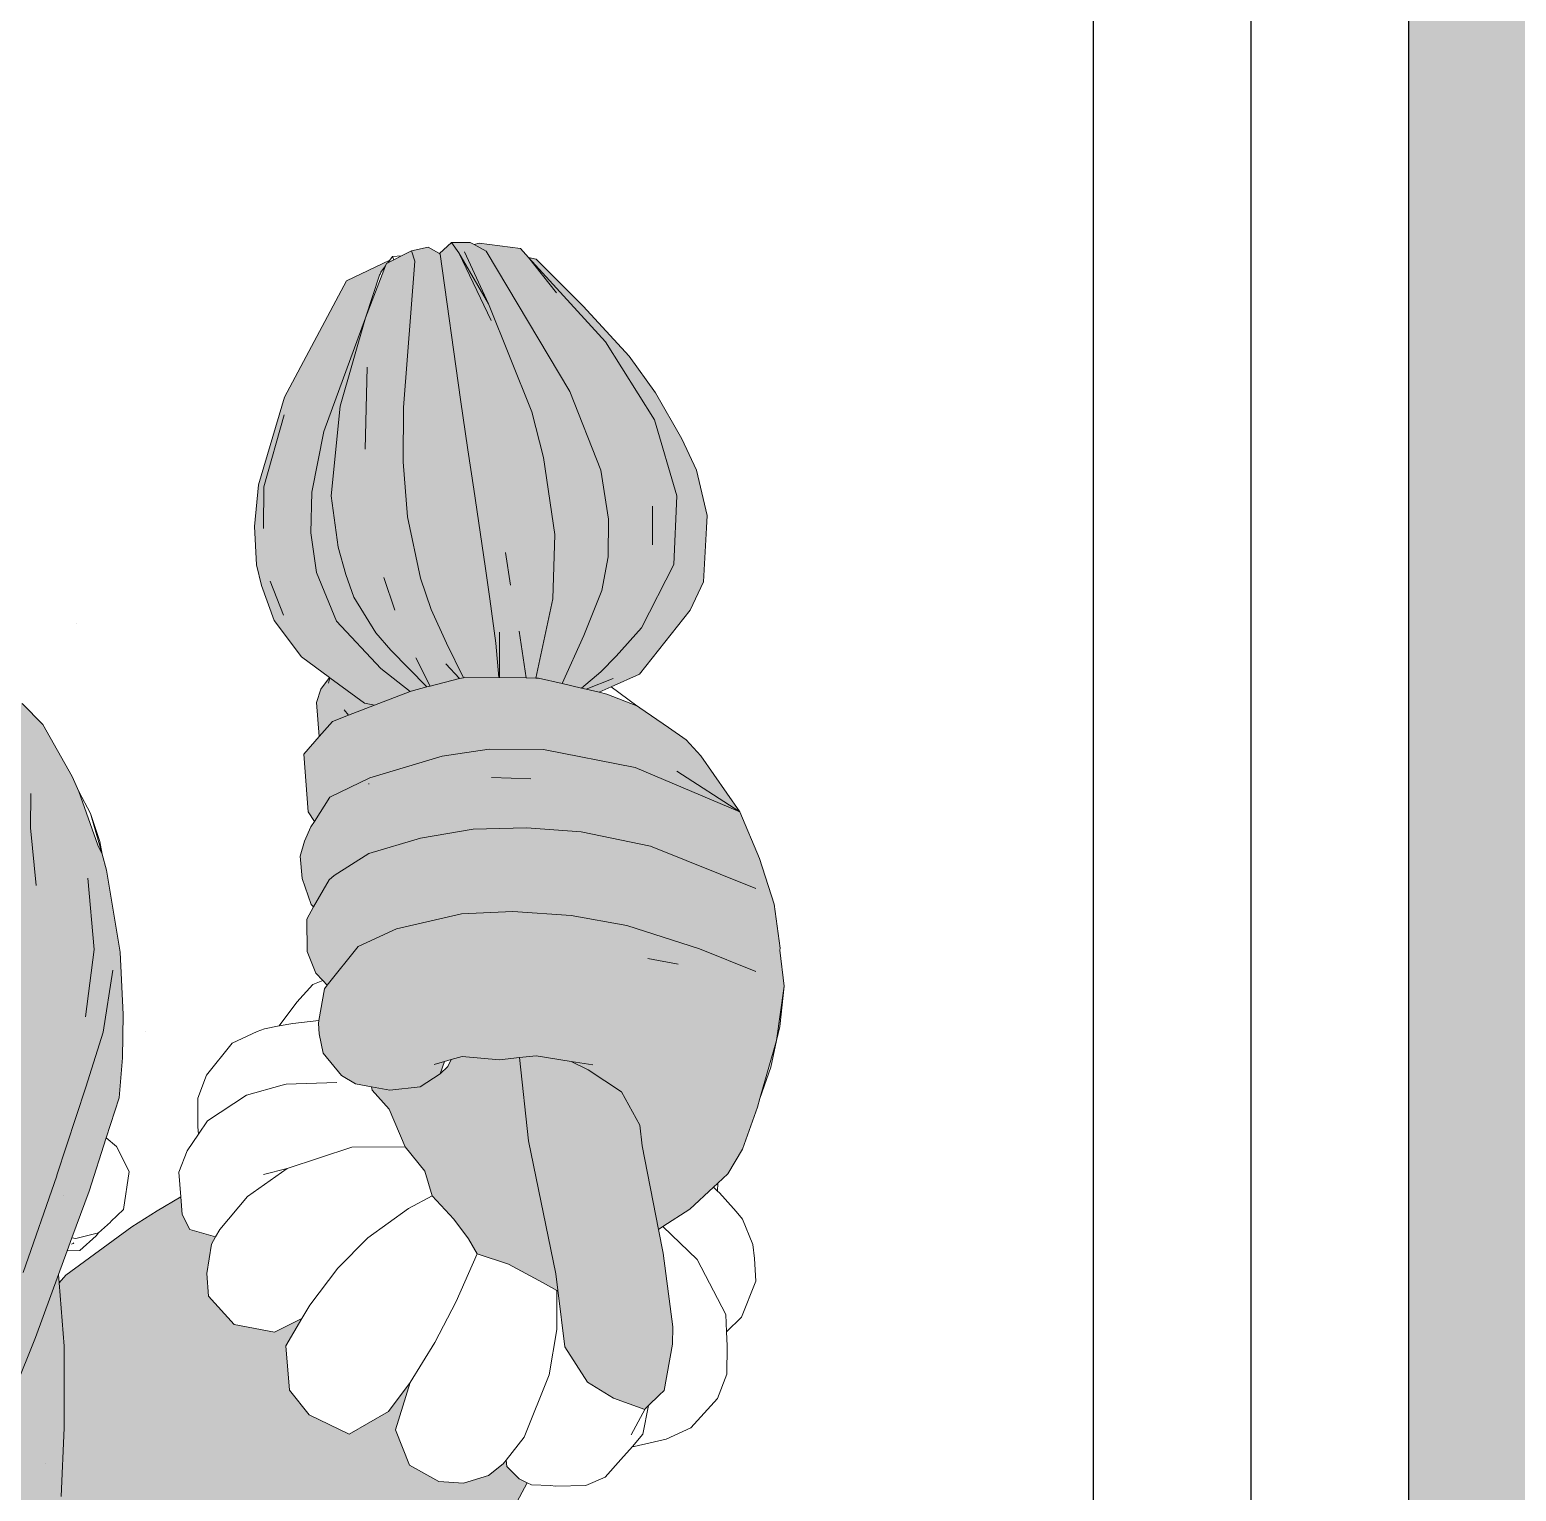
# Model space of a CAD drawing. Header units: inches. Extents: x 12792 to 19925, y -3298 to -817.
# Drawn here: x 13564.11 to 13573.54, y -1850.19 to -1840.92 of the extents above; entities that cross this region are included whole.
import ezdxf

# ---------------------------------------------------------------- set-up
doc = ezdxf.new("R2010")
doc.units = ezdxf.units.IN
doc.header["$MEASUREMENT"] = 0
for name, color, linetype in [('.', 30, 'Continuous'), ('Edges', 7, 'Continuous'), ('IEL-HATCH-002', 7, 'Continuous')]:
    doc.layers.add(name, color=color, linetype=linetype)

# ---------------------------------------------------------------- blocks, each defined once
blk = doc.blocks.new('gwg')
at = {"lineweight": 0}
h = blk.add_hatch(color=132, dxfattribs=at)
h.dxf.hatch_style = 1
h.paths.add_polyline_path([(18460.9327, -1574.8917), (18460.9033, -1574.6692), (18460.8895, -1574.5976), (18460.8406, -1574.3447), (18460.8333, -1574.2821), (18460.7779, -1574.1817), (18460.6771, -1574.1151), (18460.6254, -1574.0902), (18460.5202, -1574.0732), (18460.4697, -1574.0781), (18460.4974, -1574.33), (18460.5796, -1574.7314), (18460.5857, -1574.7809), (18460.6069, -1574.9523), (18460.6749, -1575.0589), (18460.7532, -1575.1069), (18460.8483, -1575.1411), (18460.8493, -1575.1391), (18460.8596, -1575.1291), (18460.8918, -1575.0976), (18460.9062, -1575.0844), (18460.9318, -1574.9436)])
h.paths.add_polyline_path([(18460.5419, -1572.2661), (18460.5074, -1572.1282), (18460.3761, -1571.8014), (18460.2864, -1571.6477), (18460.2639, -1571.6162), (18460.2294, -1571.6485), (18460.2913, -1572.0906), (18460.3138, -1572.243), (18460.3319, -1572.3618), (18460.3658, -1572.5946), (18460.3804, -1572.6928), (18460.3984, -1572.827), (18460.4072, -1572.9308), (18460.4092, -1572.9308), (18460.49, -1572.9317), (18460.5186, -1572.932), (18460.5708, -1572.693), (18460.5761, -1572.4989)])
h.paths.add_polyline_path([(18460.3319, -1572.3618), (18460.3138, -1572.243), (18460.2913, -1572.0906), (18460.2299, -1571.6517), (18460.2277, -1571.6501), (18460.1937, -1571.6304), (18460.1439, -1571.6418), (18460.1538, -1571.6728), (18460.119, -1572.1154), (18460.1184, -1572.2791), (18460.1311, -1572.4456), (18460.1708, -1572.63), (18460.2028, -1572.7255), (18460.2491, -1572.8268), (18460.3001, -1572.9315), (18460.3049, -1572.9297), (18460.4072, -1572.9308), (18460.3984, -1572.827), (18460.3804, -1572.6928), (18460.3658, -1572.5946)])
h.paths.add_polyline_path([(18460.1311, -1572.4456), (18460.1184, -1572.2791), (18460.119, -1572.1154), (18460.1538, -1571.6728), (18460.1439, -1571.6418), (18460.1128, -1571.6573), (18460.0901, -1571.6687), (18460.0721, -1571.6777), (18460.068, -1571.6797), (18460.0652, -1571.6871), (18460.0041, -1571.8446), (18459.9277, -1572.1113), (18459.9006, -1572.382), (18459.9219, -1572.5365), (18459.9454, -1572.6196), (18459.9694, -1572.6879), (18460.0357, -1572.7953), (18460.0811, -1572.8477), (18460.1901, -1572.9591), (18460.2003, -1572.9565), (18460.2885, -1572.9339), (18460.3001, -1572.9315), (18460.2491, -1572.8268), (18460.2028, -1572.7255), (18460.1708, -1572.63)])
h.paths.add_polyline_path([(18459.9454, -1572.6196), (18459.9219, -1572.5365), (18459.9006, -1572.382), (18459.9277, -1572.1113), (18460.0041, -1571.8446), (18459.8784, -1572.1879), (18459.8429, -1572.3705), (18459.839, -1572.4935), (18459.8564, -1572.613), (18459.9168, -1572.76), (18460.0505, -1572.9031), (18460.139, -1572.9731), (18460.1422, -1572.9714), (18460.1901, -1572.9591), (18460.0811, -1572.8477), (18460.0357, -1572.7953), (18459.9694, -1572.6879)])
h.paths.add_polyline_path([(18459.8564, -1572.613), (18459.839, -1572.4935), (18459.8429, -1572.3705), (18459.8784, -1572.1879), (18460.0041, -1571.8446), (18460.0474, -1571.7127), (18460.0498, -1571.7119), (18460.0507, -1571.7067), (18460.0652, -1571.6871), (18460.068, -1571.6797), (18460.0721, -1571.6777), (18460.0779, -1571.6698), (18459.9475, -1571.7321), (18459.7602, -1572.0837), (18459.6818, -1572.3487), (18459.6689, -1572.4744), (18459.675, -1572.5906), (18459.6905, -1572.6525), (18459.7286, -1572.7586), (18459.8111, -1572.8683), (18459.8956, -1572.93), (18459.8971, -1572.9311), (18460.0019, -1573.0076), (18460.0313, -1573.0142), (18460.139, -1572.9731), (18460.0505, -1572.9031), (18459.9168, -1572.76)])
h.paths.add_polyline_path([(18460.7382, -1572.4521), (18460.7152, -1572.3041), (18460.6214, -1572.0666), (18460.3688, -1571.6429), (18460.3329, -1571.6228), (18460.3209, -1571.6161), (18460.2639, -1571.6162), (18460.2864, -1571.6477), (18460.3761, -1571.8014), (18460.5074, -1572.1282), (18460.5419, -1572.2661), (18460.5761, -1572.4989), (18460.5708, -1572.693), (18460.5186, -1572.932), (18460.5267, -1572.9321), (18460.5983, -1572.9487), (18460.6642, -1572.8036), (18460.7187, -1572.6678), (18460.7372, -1572.5661)])
h.paths.add_polyline_path([(18460.9454, -1572.3821), (18460.8774, -1572.1519), (18460.729, -1571.9162), (18460.4966, -1571.6614), (18460.4731, -1571.6352), (18460.3479, -1571.619), (18460.3329, -1571.6228), (18460.3688, -1571.6429), (18460.6214, -1572.0666), (18460.7152, -1572.3041), (18460.7382, -1572.4521), (18460.7372, -1572.5661), (18460.7187, -1572.6678), (18460.6642, -1572.8036), (18460.5983, -1572.9487), (18460.6574, -1572.9625), (18460.7158, -1572.9138), (18460.7621, -1572.8659), (18460.8382, -1572.7805), (18460.9358, -1572.5895)])
h.paths.add_polyline_path([(18461.0349, -1572.4786), (18461.0361, -1572.4413), (18461.0043, -1572.3038), (18460.9605, -1572.2095), (18460.8802, -1572.0702), (18460.8007, -1571.9596), (18460.662, -1571.8084), (18460.5203, -1571.6666), (18460.4966, -1571.6614), (18460.729, -1571.9162), (18460.8774, -1572.1519), (18460.9454, -1572.3821), (18460.9358, -1572.5895), (18460.8382, -1572.7805), (18460.7621, -1572.8659), (18460.7158, -1572.9138), (18460.6574, -1572.9625), (18460.6706, -1572.9656), (18460.7106, -1572.9749), (18460.7469, -1572.9585), (18460.8323, -1572.92), (18460.9849, -1572.7269), (18461.0254, -1572.6417)])
at = {"lineweight": 0, "true_color": 0xed1f24}
h = blk.add_hatch(color=240, dxfattribs=at)
h.dxf.hatch_style = 1
h.paths.add_polyline_path([(18458.5808, -1572.7921), (18458.5671, -1572.7011), (18458.5465, -1572.5973), (18458.5323, -1572.5478), (18458.5278, -1572.5278), (18458.5161, -1572.4883), (18458.4993, -1572.4319), (18458.4434, -1572.3586), (18458.3698, -1572.2636), (18458.24, -1572.1513), (18458.1477, -1572.107), (18458.0822, -1572.0797), (18457.9693, -1572.0581), (18457.9373, -1572.0609), (18457.986, -1572.1227), (18458.0704, -1572.2627), (18458.1598, -1572.4427), (18458.2049, -1572.5552), (18458.2854, -1572.7578), (18458.3237, -1572.9015), (18458.358, -1573.0768), (18458.373, -1573.1544), (18458.3482, -1572.9388), (18458.3925, -1573.0228), (18458.3997, -1573.5002), (18458.2953, -1574.0099), (18458.2325, -1574.2915), (18458.1638, -1574.5499), (18458.1009, -1574.7758), (18458.0842, -1574.8459), (18458.2127, -1574.9226), (18458.0797, -1574.9538), (18458.0549, -1574.9692), (18458.0461, -1575.0061), (18457.9814, -1575.3361), (18457.997, -1575.383), (18457.9913, -1575.4018), (18457.9701, -1575.4003), (18457.9085, -1575.8493), (18457.8898, -1576.4226), (18457.8918, -1576.447), (18457.8781, -1576.5661), (18457.8741, -1576.6154), (18457.8466, -1576.7631), (18457.8308, -1576.8255), (18457.8292, -1576.8413), (18457.8201, -1576.9275), (18457.8231, -1576.9787), (18457.8584, -1576.9168), (18457.9135, -1576.8241), (18457.9303, -1576.8859), (18457.9239, -1576.8953), (18457.9349, -1576.9147), (18457.946, -1576.9359), (18457.8823, -1576.9737), (18457.9511, -1577.0308), (18457.9862, -1577.0548), (18457.9717, -1577.0298), (18457.9663, -1576.9423), (18457.9712, -1576.9205), (18458.0278, -1576.821), (18458.0759, -1576.7849), (18458.1666, -1576.76), (18458.1394, -1576.7366), (18458.1, -1576.6801), (18458.0878, -1576.64), (18458.0941, -1576.5288), (18458.1325, -1576.4584), (18458.2507, -1576.3963), (18458.2559, -1576.3967), (18458.2991, -1576.2875), (18458.4619, -1576.0931), (18458.6351, -1575.8857), (18458.7594, -1575.6867), (18458.7713, -1575.6791), (18458.7793, -1575.6669), (18458.8608, -1575.6173), (18458.8632, -1575.618), (18458.8646, -1575.6171), (18458.9051, -1575.6308), (18458.9158, -1575.6175), (18458.9206, -1575.6201), (18458.9236, -1575.6174), (18458.9852, -1575.6554), (18459.0035, -1575.617), (18459.0093, -1575.6244), (18459.0156, -1575.6164), (18459.0183, -1575.6356), (18459.0225, -1575.6407), (18459.0779, -1575.619), (18459.0856, -1575.4041), (18459.0941, -1575.1964), (18459.0941, -1574.9497), (18459.0794, -1574.7591), (18459.0775, -1574.7335), (18459.1036, -1574.6623), (18459.118, -1574.6231), (18459.1696, -1574.4823), (18459.2216, -1574.3205), (18459.2603, -1574.2001), (18459.2708, -1574.0789), (18459.2727, -1573.9478), (18459.2632, -1573.7601), (18459.2225, -1573.5127), (18459.2087, -1573.4638), (18459.1965, -1573.437), (18459.1386, -1573.2747), (18459.1185, -1573.2295), (18459.0303, -1573.0729), (18458.9675, -1573.0093), (18458.9199, -1572.968), (18458.9174, -1572.9506), (18458.8861, -1572.8322), (18458.8419, -1572.7431), (18458.7791, -1572.6414), (18458.731, -1572.5836), (18458.6368, -1572.5249), (18458.5161, -1572.4883), (18458.5278, -1572.5278), (18458.5323, -1572.5478), (18458.5465, -1572.5973), (18458.5671, -1572.7011), (18458.5808, -1572.7921), (18458.6096, -1572.9717), (18458.6299, -1573.0548), (18458.6401, -1573.1652), (18458.6096, -1572.9717)])
h.paths.add_polyline_path([(18452.5535, -1576.1496), (18452.5339, -1576.045), (18452.4957, -1575.6709), (18452.4981, -1575.4377), (18452.4836, -1575.4185), (18452.4757, -1575.3599), (18452.449, -1575.3661), (18452.3444, -1575.3727), (18452.3865, -1575.7082), (18452.4062, -1576.0918), (18452.4225, -1576.5887), (18452.4435, -1576.768), (18452.4495, -1576.8255), (18452.4509, -1576.8388), (18452.4602, -1576.9275), (18452.4571, -1576.9787), (18452.4535, -1577.0403), (18452.4523, -1577.0606), (18452.4192, -1577.1033), (18452.4444, -1577.0831), (18452.4956, -1577.0071), (18452.5445, -1576.9344), (18452.5707, -1576.8553), (18452.5917, -1576.7484), (18452.5878, -1576.5401), (18452.5671, -1576.3472)])
h.paths.add_polyline_path([(18452.3703, -1575.0606), (18452.3913, -1575.0283), (18452.3135, -1575.0011), (18452.2823, -1574.9824), (18452.326, -1575.2382)])
at = {"lineweight": 0}
h = blk.add_hatch(color=30, dxfattribs=at)
h.dxf.hatch_style = 1
h.paths.add_polyline_path([(18459.6548, -1576.7226), (18459.6515, -1576.588), (18459.6501, -1576.5311), (18459.6498, -1576.5166), (18459.6489, -1576.4812), (18459.607, -1576.4361), (18459.585, -1576.4124), (18459.5668, -1576.3928), (18459.4553, -1576.3676), (18459.3651, -1576.3925), (18459.3259, -1576.4232), (18459.2819, -1576.4674), (18459.2711, -1576.4927), (18459.267, -1576.5522), (18459.2897, -1576.5769), (18459.3237, -1576.6165), (18459.2836, -1576.6753), (18459.2639, -1576.8912), (18459.25, -1577.0373), (18459.2337, -1577.1709), (18459.2119, -1577.3232), (18459.1766, -1577.4684), (18459.1316, -1577.5653), (18459.1272, -1577.5705), (18459.1283, -1577.5988), (18459.128, -1577.655), (18459.2232, -1577.6684), (18459.2457, -1577.6696), (18459.3162, -1577.6736), (18459.3911, -1577.6558), (18459.4505, -1577.6244), (18459.5533, -1577.5567), (18459.5724, -1577.4689), (18459.5748, -1577.4671), (18459.5762, -1577.3643), (18459.6373, -1576.9949)])
h.paths.add_polyline_path([(18461.256, -1573.7538), (18461.2574, -1573.7477), (18461.2389, -1573.6155), (18461.1942, -1573.4775), (18461.1352, -1573.3365), (18460.8188, -1573.2022), (18460.542, -1573.1483), (18460.3781, -1573.1465), (18460.2362, -1573.1681), (18460.0176, -1573.2331), (18459.8965, -1573.2921), (18459.8505, -1573.3658), (18459.8397, -1573.3811), (18459.82, -1573.4245), (18459.8075, -1573.4702), (18459.8135, -1573.538), (18459.8402, -1573.6156), (18459.848, -1573.6235), (18459.827, -1573.6605), (18459.8287, -1573.758), (18459.8543, -1573.8234), (18459.8756, -1573.8455), (18459.8891, -1573.86), (18459.8804, -1573.8709), (18459.864, -1573.9668), (18459.8625, -1573.9758), (18459.8648, -1574.0065), (18459.8769, -1574.0647), (18459.9324, -1574.1321), (18459.9741, -1574.1575), (18460.0229, -1574.1665), (18460.0784, -1574.1768), (18460.1695, -1574.1665), (18460.23, -1574.1276), (18460.2433, -1574.0903), (18460.2633, -1574.0847), (18460.2962, -1574.0754), (18460.4098, -1574.085), (18460.4697, -1574.0781), (18460.5202, -1574.0732), (18460.6254, -1574.0902), (18460.6771, -1574.1151), (18460.7779, -1574.1817), (18460.8333, -1574.2821), (18460.8406, -1574.3447), (18460.8895, -1574.5976), (18460.9026, -1574.5891), (18460.9841, -1574.536), (18461.0558, -1574.4695), (18461.0685, -1574.4577), (18461.0987, -1574.4297), (18461.1436, -1574.3553), (18461.1885, -1574.2286), (18461.1961, -1574.2016), (18461.2456, -1574.0268), (18461.2689, -1573.8626)])
h.paths.add_polyline_path([(18460.8335, -1573.022), (18460.8319, -1573.0207), (18460.8244, -1573.0158), (18460.7337, -1572.9803), (18460.7106, -1572.9749), (18460.6706, -1572.9656), (18460.6574, -1572.9625), (18460.5983, -1572.9487), (18460.5267, -1572.9321), (18460.5186, -1572.932), (18460.49, -1572.9317), (18460.4092, -1572.9308), (18460.3049, -1572.9297), (18460.3001, -1572.9315), (18460.2885, -1572.9339), (18460.2003, -1572.9565), (18460.1901, -1572.9591), (18460.1422, -1572.9714), (18460.139, -1572.9731), (18460.0313, -1573.0142), (18459.953, -1573.0444), (18459.9048, -1573.0629), (18459.8647, -1573.109), (18459.8187, -1573.162), (18459.8317, -1573.3365), (18459.8505, -1573.3658), (18459.8965, -1573.2921), (18460.0176, -1573.2331), (18460.2362, -1573.1681), (18460.3781, -1573.1465), (18460.542, -1573.1483), (18460.8188, -1573.2022), (18461.1352, -1573.3365), (18461.0171, -1573.1674), (18460.9736, -1573.1185), (18460.9201, -1573.0814)])
h = blk.add_hatch(color=30, dxfattribs=at)
h.dxf.hatch_style = 1
h.paths.add_polyline_path([(18459.8971, -1572.9311), (18459.8956, -1572.93), (18459.8698, -1572.9659), (18459.8567, -1573.0055), (18459.8647, -1573.109), (18459.9048, -1573.0629), (18459.953, -1573.0444), (18460.0313, -1573.0142), (18460.0019, -1573.0076)])
h.paths.add_polyline_path([(18460.4697, -1574.0781), (18460.4098, -1574.085), (18460.2962, -1574.0754), (18460.2633, -1574.0847), (18460.2535, -1574.1058), (18460.23, -1574.1276), (18460.1695, -1574.1665), (18460.0784, -1574.1768), (18460.0229, -1574.1665), (18460.0246, -1574.1771), (18460.0761, -1574.2345), (18460.1247, -1574.3477), (18460.1841, -1574.4218), (18460.2056, -1574.4955), (18460.2718, -1574.5667), (18460.316, -1574.6261), (18460.3419, -1574.6716), (18460.4362, -1574.7025), (18460.5412, -1574.7589), (18460.5824, -1574.7821), (18460.5857, -1574.7809), (18460.5796, -1574.7314), (18460.4974, -1574.33)])
h = blk.add_hatch(color=30, dxfattribs=at)
h.dxf.hatch_style = 1
h.paths.add_polyline_path([(18460.4928, -1575.3625), (18460.4686, -1575.3508), (18460.4318, -1575.313), (18460.429, -1575.294), (18460.42, -1575.3055), (18460.3763, -1575.3405), (18460.3004, -1575.3637), (18460.2259, -1575.3585), (18460.1376, -1575.3097), (18460.0951, -1575.2029), (18460.1395, -1575.0594), (18460.0736, -1575.1478), (18459.9551, -1575.2162), (18459.8349, -1575.1571), (18459.7747, -1575.0831), (18459.7643, -1574.9488), (18459.8126, -1574.8665), (18459.7292, -1574.9082), (18459.6079, -1574.885), (18459.5304, -1574.7994), (18459.525, -1574.7306), (18459.5397, -1574.6418), (18459.5518, -1574.6201), (18459.4744, -1574.5975), (18459.4505, -1574.5522), (18459.4465, -1574.4987), (18459.3758, -1574.5417), (18459.2983, -1574.5897), (18459.099, -1574.7355), (18459.0794, -1574.7591), (18459.0941, -1574.9497), (18459.0941, -1575.1964), (18459.0856, -1575.4041), (18459.0779, -1575.619), (18459.082, -1575.6174), (18459.0856, -1575.6199), (18459.096, -1575.6163), (18459.1037, -1575.6227), (18459.1257, -1575.6167), (18459.2257, -1575.6867), (18459.3568, -1575.8844), (18459.537, -1576.0893), (18459.7154, -1576.2875), (18459.7316, -1576.3257), (18459.7468, -1576.312), (18459.9961, -1576.0536), (18460.217, -1575.7836), (18460.2611, -1575.7288), (18460.4388, -1575.4646)])
at = {"layer": '.', "color": 7, "linetype": 'Continuous', "lineweight": 0, "true_color": 0xffffff, "transparency": 33554687}
for p, q in [((18459.1311, -1572.7672), (18459.1311, -1572.7672)), ((18459.3394, -1574.0004), (18459.3394, -1574.0004)), ((18459.0914, -1574.4958), (18459.0914, -1574.4958)), ((18459.0385, -1575.3038), (18459.0385, -1575.3038))]:
    blk.add_line(p, q, dxfattribs=at)
at = {"layer": 'Edges', "lineweight": 0}
for p, q in [((18460.1128, -1571.6573), (18460.1439, -1571.6418)), ((18460.1937, -1571.6304), (18460.1439, -1571.6418)), ((18460.1538, -1571.6728), (18460.1439, -1571.6418)), ((18460.2277, -1571.6501), (18460.1937, -1571.6304)), ((18460.2639, -1571.6162), (18460.2277, -1571.6501)), ((18460.2299, -1571.6517), (18460.2277, -1571.6501)), ((18460.2299, -1571.6517), (18460.2913, -1572.0906)), ((18460.3209, -1571.6161), (18460.2639, -1571.6162)), ((18460.2639, -1571.6162), (18460.2864, -1571.6477)), ((18460.3843, -1571.852), (18460.2864, -1571.6477)), ((18460.3761, -1571.8014), (18460.2864, -1571.6477)), ((18460.3037, -1571.645), (18460.3761, -1571.8014)), ((18460.3329, -1571.6228), (18460.3209, -1571.6161)), ((18460.3479, -1571.619), (18460.3329, -1571.6228)), ((18460.3688, -1571.6429), (18460.3329, -1571.6228)), ((18460.4731, -1571.6352), (18460.3479, -1571.619)), ((18460.6214, -1572.0666), (18460.3688, -1571.6429)), ((18460.4731, -1571.6352), (18460.4966, -1571.6614)), ((18460.0779, -1571.6698), (18459.9475, -1571.7321)), ((18460.0652, -1571.6871), (18460.0041, -1571.8446)), ((18460.0652, -1571.6871), (18460.0507, -1571.7067)), ((18460.068, -1571.6797), (18460.0652, -1571.6871)), ((18460.068, -1571.6797), (18460.0721, -1571.6777)), ((18460.0721, -1571.6777), (18460.0901, -1571.6687)), ((18460.0779, -1571.6698), (18460.0721, -1571.6777)), ((18460.0858, -1571.6591), (18460.0779, -1571.6698)), ((18460.1128, -1571.6573), (18460.0858, -1571.6591)), ((18460.0901, -1571.6687), (18460.0858, -1571.6591)), ((18460.0901, -1571.6687), (18460.1128, -1571.6573)), ((18460.119, -1572.1154), (18460.1538, -1571.6728)), ((18460.5203, -1571.6666), (18460.4966, -1571.6614)), ((18460.4966, -1571.6614), (18460.581, -1571.7691)), ((18460.729, -1571.9162), (18460.4966, -1571.6614)), ((18460.5203, -1571.6666), (18460.662, -1571.8084)), ((18459.9475, -1571.7321), (18459.7602, -1572.0837)), ((18460.0041, -1571.8446), (18460.0474, -1571.7127)), ((18460.0498, -1571.7119), (18460.0474, -1571.7127)), ((18460.0498, -1571.7119), (18460.0507, -1571.7067)), ((18460.5074, -1572.1282), (18460.3761, -1571.8014)), ((18460.8007, -1571.9596), (18460.662, -1571.8084)), ((18459.8784, -1572.1879), (18460.0041, -1571.8446)), ((18460.0041, -1571.8446), (18459.9277, -1572.1113)), ((18460.8774, -1572.1519), (18460.729, -1571.9162)), ((18460.8007, -1571.9596), (18460.8802, -1572.0702)), ((18460.0034, -1572.2403), (18460.0096, -1571.9927)), ((18459.6818, -1572.3487), (18459.7602, -1572.0837)), ((18460.2913, -1572.0906), (18460.3138, -1572.243)), ((18460.7152, -1572.3041), (18460.6214, -1572.0666)), ((18460.9605, -1572.2095), (18460.8802, -1572.0702)), ((18459.7585, -1572.1372), (18459.6977, -1572.3546)), ((18459.9277, -1572.1113), (18459.9006, -1572.382)), ((18460.1184, -1572.2791), (18460.119, -1572.1154)), ((18460.5419, -1572.2661), (18460.5074, -1572.1282)), ((18459.8784, -1572.1879), (18459.8429, -1572.3705)), ((18460.9454, -1572.3821), (18460.8774, -1572.1519)), ((18460.9605, -1572.2095), (18461.0043, -1572.3038)), ((18460.1311, -1572.4456), (18460.1184, -1572.2791)), ((18460.3138, -1572.243), (18460.3319, -1572.3618)), ((18460.5761, -1572.4989), (18460.5419, -1572.2661)), ((18460.7382, -1572.4521), (18460.7152, -1572.3041)), ((18461.0361, -1572.4413), (18461.0043, -1572.3038)), ((18459.6818, -1572.3487), (18459.6689, -1572.4744)), ((18459.6961, -1572.48), (18459.6977, -1572.3546)), ((18459.8429, -1572.3705), (18459.839, -1572.4935)), ((18460.3319, -1572.3618), (18460.3658, -1572.5946)), ((18459.9006, -1572.382), (18459.9219, -1572.5365)), ((18460.8716, -1572.5297), (18460.8718, -1572.4129)), ((18460.9358, -1572.5895), (18460.9454, -1572.3821)), ((18460.1708, -1572.63), (18460.1311, -1572.4456)), ((18460.7372, -1572.5661), (18460.7382, -1572.4521)), ((18461.0361, -1572.4413), (18461.0349, -1572.4786)), ((18459.6689, -1572.4744), (18459.675, -1572.5906)), ((18459.839, -1572.4935), (18459.8564, -1572.613)), ((18460.5708, -1572.693), (18460.5761, -1572.4989)), ((18461.0349, -1572.4786), (18461.0254, -1572.6417)), ((18459.9219, -1572.5365), (18459.9454, -1572.6196)), ((18459.675, -1572.5906), (18459.6905, -1572.6525)), ((18460.3658, -1572.5946), (18460.3804, -1572.6928)), ((18460.4277, -1572.5527), (18460.4421, -1572.6518)), ((18460.7187, -1572.6678), (18460.7372, -1572.5661)), ((18460.8382, -1572.7805), (18460.9358, -1572.5895)), ((18459.7169, -1572.6399), (18459.7564, -1572.7425)), ((18459.8564, -1572.613), (18459.9168, -1572.76)), ((18459.9454, -1572.6196), (18459.9694, -1572.6879)), ((18460.0932, -1572.7268), (18460.0603, -1572.6285)), ((18460.2028, -1572.7255), (18460.1708, -1572.63)), ((18459.6905, -1572.6525), (18459.7286, -1572.7586)), ((18460.7187, -1572.6678), (18460.6642, -1572.8036)), ((18460.9849, -1572.7269), (18461.0254, -1572.6417)), ((18460.0357, -1572.7953), (18459.9694, -1572.6879)), ((18460.2491, -1572.8268), (18460.2028, -1572.7255)), ((18460.3804, -1572.6928), (18460.3984, -1572.827)), ((18460.5186, -1572.932), (18460.5708, -1572.693)), ((18460.8323, -1572.92), (18460.9849, -1572.7269)), ((18459.7286, -1572.7586), (18459.8111, -1572.8683)), ((18459.9168, -1572.76), (18460.0505, -1572.9031)), ((18460.0357, -1572.7953), (18460.0811, -1572.8477)), ((18460.4097, -1572.7932), (18460.4092, -1572.9308)), ((18460.4689, -1572.7907), (18460.49, -1572.9317)), ((18460.5983, -1572.9487), (18460.6642, -1572.8036)), ((18460.7621, -1572.8659), (18460.8382, -1572.7805)), ((18460.1901, -1572.9591), (18460.0811, -1572.8477)), ((18460.3001, -1572.9315), (18460.2491, -1572.8268)), ((18460.3984, -1572.827), (18460.4072, -1572.9308)), ((18460.7621, -1572.8659), (18460.7158, -1572.9138)), ((18459.8111, -1572.8683), (18459.8956, -1572.93)), ((18460.0505, -1572.9031), (18460.139, -1572.9731)), ((18460.2003, -1572.9565), (18460.1561, -1572.8714)), ((18460.2885, -1572.9339), (18460.2475, -1572.8892)), ((18459.8956, -1572.93), (18459.8698, -1572.9659)), ((18459.8971, -1572.9311), (18459.8929, -1572.9477)), ((18459.8956, -1572.93), (18459.8971, -1572.9311)), ((18459.8971, -1572.9311), (18460.0019, -1573.0076)), ((18460.2885, -1572.9339), (18460.2003, -1572.9565)), ((18460.3001, -1572.9315), (18460.2885, -1572.9339)), ((18460.3049, -1572.9297), (18460.3001, -1572.9315)), ((18460.4072, -1572.9308), (18460.3049, -1572.9297)), ((18460.4092, -1572.9308), (18460.4072, -1572.9308)), ((18460.49, -1572.9317), (18460.4092, -1572.9308)), ((18460.5186, -1572.932), (18460.49, -1572.9317)), ((18460.5267, -1572.9321), (18460.5186, -1572.932)), ((18460.5983, -1572.9487), (18460.5267, -1572.9321)), ((18460.6574, -1572.9625), (18460.5983, -1572.9487)), ((18460.6574, -1572.9625), (18460.7158, -1572.9138)), ((18460.6706, -1572.9656), (18460.753, -1572.9331)), ((18460.7469, -1572.9585), (18460.8323, -1572.92)), ((18459.8698, -1572.9659), (18459.8567, -1573.0055)), ((18460.139, -1572.9731), (18460.0313, -1573.0142)), ((18460.1422, -1572.9714), (18460.139, -1572.9731)), ((18460.1901, -1572.9591), (18460.1422, -1572.9714)), ((18460.2003, -1572.9565), (18460.1901, -1572.9591)), ((18460.6706, -1572.9656), (18460.6574, -1572.9625)), ((18460.7106, -1572.9749), (18460.6706, -1572.9656)), ((18460.7106, -1572.9749), (18460.7469, -1572.9585)), ((18460.7337, -1572.9803), (18460.7106, -1572.9749)), ((18460.8244, -1573.0158), (18460.7337, -1572.9803)), ((18460.8244, -1573.0158), (18460.7469, -1572.9585)), ((18459.0303, -1573.0729), (18458.9675, -1573.0093)), ((18459.8567, -1573.0055), (18459.8647, -1573.109)), ((18459.953, -1573.0444), (18459.9048, -1573.0629)), ((18459.9403, -1573.0284), (18459.953, -1573.0444)), ((18460.0313, -1573.0142), (18459.953, -1573.0444)), ((18460.0019, -1573.0076), (18460.0313, -1573.0142)), ((18460.8319, -1573.0207), (18460.8244, -1573.0158)), ((18460.8319, -1573.0207), (18460.8335, -1573.022)), ((18460.9201, -1573.0814), (18460.8335, -1573.022)), ((18459.1185, -1573.2295), (18459.0303, -1573.0729)), ((18459.9048, -1573.0629), (18459.8647, -1573.109)), ((18460.9736, -1573.1185), (18460.9201, -1573.0814)), ((18459.8647, -1573.109), (18459.8187, -1573.162)), ((18461.0171, -1573.1674), (18460.9736, -1573.1185)), ((18459.8187, -1573.162), (18459.8317, -1573.3365)), ((18460.2362, -1573.1681), (18460.0176, -1573.2331)), ((18460.3781, -1573.1465), (18460.2362, -1573.1681)), ((18460.542, -1573.1483), (18460.3781, -1573.1465)), ((18460.542, -1573.1483), (18460.8188, -1573.2022)), ((18461.1352, -1573.3365), (18461.0171, -1573.1674)), ((18461.1352, -1573.3365), (18460.8188, -1573.2022)), ((18461.1352, -1573.3365), (18460.9445, -1573.213)), ((18459.1386, -1573.2747), (18459.1185, -1573.2295)), ((18460.0176, -1573.2331), (18459.8965, -1573.2921)), ((18460.0134, -1573.2519), (18460.0153, -1573.252)), ((18460.5042, -1573.2364), (18460.3851, -1573.2324)), ((18458.9935, -1573.2812), (18458.993, -1573.3841)), ((18459.1386, -1573.2747), (18459.1965, -1573.437)), ((18459.1743, -1573.3413), (18459.1386, -1573.2747)), ((18459.8965, -1573.2921), (18459.8505, -1573.3658)), ((18459.2024, -1573.4256), (18459.1743, -1573.3413)), ((18459.2087, -1573.4638), (18459.1743, -1573.3413)), ((18459.8317, -1573.3365), (18459.8505, -1573.3658)), ((18461.1942, -1573.4775), (18461.1352, -1573.3365)), ((18458.993, -1573.3841), (18459.0103, -1573.559)), ((18459.8397, -1573.3811), (18459.82, -1573.4245)), ((18459.8505, -1573.3658), (18459.8397, -1573.3811)), ((18460.3299, -1573.3883), (18460.1711, -1573.4161)), ((18460.4907, -1573.3841), (18460.3299, -1573.3883)), ((18460.6558, -1573.3967), (18460.4907, -1573.3841)), ((18460.8654, -1573.4399), (18460.6558, -1573.3967)), ((18459.2087, -1573.4638), (18459.1965, -1573.437)), ((18459.2087, -1573.4638), (18459.2024, -1573.4256)), ((18459.82, -1573.4245), (18459.8075, -1573.4702)), ((18460.1711, -1573.4161), (18460.0142, -1573.4623)), ((18460.8654, -1573.4399), (18461.1832, -1573.5674)), ((18459.2225, -1573.5127), (18459.2087, -1573.4638)), ((18459.8075, -1573.4702), (18459.8135, -1573.538)), ((18460.0142, -1573.4623), (18459.9096, -1573.5288)), ((18461.2389, -1573.6155), (18461.1942, -1573.4775)), ((18459.1658, -1573.5368), (18459.1847, -1573.7524)), ((18459.2225, -1573.5127), (18459.2632, -1573.7601)), ((18459.8135, -1573.538), (18459.8402, -1573.6156)), ((18459.9096, -1573.5288), (18459.8947, -1573.5416)), ((18459.8947, -1573.5416), (18459.848, -1573.6235)), ((18459.848, -1573.6235), (18459.827, -1573.6605)), ((18459.8402, -1573.6156), (18459.848, -1573.6235)), ((18461.2574, -1573.7477), (18461.2389, -1573.6155)), ((18459.827, -1573.6605), (18459.8287, -1573.758)), ((18460.2943, -1573.6446), (18460.0985, -1573.6892)), ((18460.4497, -1573.6373), (18460.2943, -1573.6446)), ((18460.6253, -1573.6497), (18460.4497, -1573.6373)), ((18460.6253, -1573.6497), (18460.7944, -1573.679)), ((18460.0985, -1573.6892), (18459.9829, -1573.743)), ((18460.7944, -1573.679), (18461.0139, -1573.7497)), ((18459.1847, -1573.7524), (18459.1589, -1573.9556)), ((18459.2727, -1573.9478), (18459.2632, -1573.7601)), ((18459.8287, -1573.758), (18459.8543, -1573.8234)), ((18459.9829, -1573.743), (18459.8891, -1573.86)), ((18461.0139, -1573.7497), (18461.1839, -1573.8189)), ((18461.256, -1573.7538), (18461.2574, -1573.7477)), ((18461.2689, -1573.8626), (18461.256, -1573.7538)), ((18460.8573, -1573.779), (18460.9487, -1573.7962)), ((18459.2409, -1573.8143), (18459.2119, -1574.0016)), ((18459.8756, -1573.8455), (18459.8457, -1573.858)), ((18459.8543, -1573.8234), (18459.8756, -1573.8455)), ((18459.8756, -1573.8455), (18459.8891, -1573.86)), ((18459.8457, -1573.858), (18459.7967, -1573.9111)), ((18459.8804, -1573.8709), (18459.864, -1573.9668)), ((18459.8891, -1573.86), (18459.8804, -1573.8709)), ((18461.2456, -1574.0268), (18461.2689, -1573.8626)), ((18461.2563, -1573.9844), (18461.2689, -1573.8626)), ((18459.7967, -1573.9111), (18459.7442, -1573.9827)), ((18459.2727, -1573.9478), (18459.2708, -1574.0789)), ((18459.6991, -1573.9911), (18459.7442, -1573.9827)), ((18459.7442, -1573.9827), (18459.7851, -1573.9752)), ((18459.864, -1573.9668), (18459.7851, -1573.9752)), ((18459.864, -1573.9668), (18459.8625, -1573.9758)), ((18459.8648, -1574.0065), (18459.8625, -1573.9758)), ((18461.2456, -1574.0268), (18461.2563, -1573.9844)), ((18459.1599, -1574.168), (18459.2119, -1574.0016)), ((18459.6777, -1573.9992), (18459.6021, -1574.0352)), ((18459.6991, -1573.9911), (18459.6777, -1573.9992)), ((18459.8648, -1574.0065), (18459.8769, -1574.0647)), ((18461.1961, -1574.2016), (18461.2456, -1574.0268)), ((18461.2284, -1574.1071), (18461.2456, -1574.0268)), ((18459.6021, -1574.0352), (18459.5244, -1574.1312)), ((18459.8769, -1574.0647), (18459.9324, -1574.1321)), ((18460.2633, -1574.0847), (18460.2962, -1574.0754)), ((18460.2962, -1574.0754), (18460.4098, -1574.085)), ((18460.4098, -1574.085), (18460.4697, -1574.0781)), ((18460.4697, -1574.0781), (18460.5202, -1574.0732)), ((18460.4697, -1574.0781), (18460.4974, -1574.33)), ((18460.5202, -1574.0732), (18460.6254, -1574.0902)), ((18459.2603, -1574.2001), (18459.2708, -1574.0789)), ((18460.2121, -1574.0991), (18460.2433, -1574.0903)), ((18460.23, -1574.1276), (18460.2433, -1574.0903)), ((18460.2535, -1574.1058), (18460.23, -1574.1276)), ((18460.2433, -1574.0903), (18460.2633, -1574.0847)), ((18460.2535, -1574.1058), (18460.2633, -1574.0847)), ((18460.6254, -1574.0902), (18460.6771, -1574.1151)), ((18460.6254, -1574.0902), (18460.6908, -1574.1008)), ((18460.6771, -1574.1151), (18460.7779, -1574.1817)), ((18461.1961, -1574.2016), (18461.2284, -1574.1071)), ((18459.1599, -1574.168), (18459.0726, -1574.4331)), ((18459.5244, -1574.1312), (18459.498, -1574.2007)), ((18459.7532, -1574.1614), (18459.6453, -1574.1918)), ((18459.7532, -1574.1614), (18459.7651, -1574.1585)), ((18459.9184, -1574.1532), (18459.7651, -1574.1585)), ((18459.9324, -1574.1321), (18459.9741, -1574.1575)), ((18459.9741, -1574.1575), (18460.0229, -1574.1665)), ((18460.0229, -1574.1665), (18460.0246, -1574.1771)), ((18460.0229, -1574.1665), (18460.0784, -1574.1768)), ((18460.0784, -1574.1768), (18460.1695, -1574.1665)), ((18460.1695, -1574.1665), (18460.23, -1574.1276)), ((18459.2603, -1574.2001), (18459.2216, -1574.3205)), ((18459.498, -1574.2007), (18459.4982, -1574.2871)), ((18459.6453, -1574.1918), (18459.5269, -1574.2696)), ((18460.0246, -1574.1771), (18460.0761, -1574.2345)), ((18460.7779, -1574.1817), (18460.8333, -1574.2821)), ((18461.1885, -1574.2286), (18461.1961, -1574.2016)), ((18460.0761, -1574.2345), (18460.1247, -1574.3477)), ((18461.1436, -1574.3553), (18461.1885, -1574.2286)), ((18459.4982, -1574.2871), (18459.4997, -1574.31)), ((18459.5269, -1574.2696), (18459.4997, -1574.31)), ((18460.8406, -1574.3447), (18460.8333, -1574.2821)), ((18459.2216, -1574.3205), (18459.1696, -1574.4823)), ((18459.2529, -1574.3466), (18459.2216, -1574.3205)), ((18459.2906, -1574.4221), (18459.2529, -1574.3466)), ((18459.4997, -1574.31), (18459.4661, -1574.36)), ((18460.4974, -1574.33), (18460.5796, -1574.7314)), ((18460.8895, -1574.5976), (18460.8406, -1574.3447)), ((18459.4661, -1574.36), (18459.4408, -1574.4247)), ((18459.9635, -1574.3494), (18459.7684, -1574.4134)), ((18460.1247, -1574.3477), (18459.9635, -1574.3494)), ((18460.1841, -1574.4218), (18460.1247, -1574.3477)), ((18461.0987, -1574.4297), (18461.1436, -1574.3553)), ((18459.0718, -1574.4353), (18458.9705, -1574.7277)), ((18459.0726, -1574.4331), (18459.0718, -1574.4353)), ((18459.0734, -1574.4352), (18459.0718, -1574.4353)), ((18459.2739, -1574.5377), (18459.2906, -1574.4221)), ((18459.4408, -1574.4247), (18459.4465, -1574.4987)), ((18459.7684, -1574.4134), (18459.648, -1574.4978)), ((18459.696, -1574.4316), (18459.7684, -1574.4134)), ((18460.2056, -1574.4955), (18460.1841, -1574.4218)), ((18461.0685, -1574.4577), (18461.0987, -1574.4297)), ((18459.118, -1574.6231), (18459.1696, -1574.4823)), ((18460.9841, -1574.536), (18461.0558, -1574.4695)), ((18461.0558, -1574.4695), (18461.0685, -1574.4577)), ((18461.0681, -1574.4814), (18461.0558, -1574.4695)), ((18461.0681, -1574.4814), (18461.0685, -1574.4577)), ((18461.0738, -1574.4869), (18461.0681, -1574.4814)), ((18459.4465, -1574.4987), (18459.3758, -1574.5417)), ((18459.4465, -1574.4987), (18459.4505, -1574.5522)), ((18459.648, -1574.4978), (18459.5645, -1574.5974)), ((18460.2056, -1574.4955), (18460.1344, -1574.5343)), ((18460.2056, -1574.4955), (18460.2718, -1574.5667)), ((18461.1157, -1574.5347), (18461.0738, -1574.4869)), ((18459.2351, -1574.5738), (18459.2739, -1574.5377)), ((18459.2983, -1574.5897), (18459.3758, -1574.5417)), ((18459.4505, -1574.5522), (18459.4744, -1574.5975)), ((18460.1344, -1574.5343), (18460.0119, -1574.6233)), ((18460.316, -1574.6261), (18460.2718, -1574.5667)), ((18460.9026, -1574.5891), (18460.9841, -1574.536)), ((18461.1242, -1574.5435), (18461.1157, -1574.5347)), ((18461.1437, -1574.5665), (18461.1242, -1574.5435)), ((18461.1437, -1574.5665), (18461.1745, -1574.6428)), ((18459.2983, -1574.5897), (18459.099, -1574.7355)), ((18459.1294, -1574.6245), (18459.1985, -1574.608)), ((18459.1913, -1574.6172), (18459.1985, -1574.608)), ((18459.1985, -1574.608), (18459.2348, -1574.576)), ((18459.2348, -1574.576), (18459.2351, -1574.5738)), ((18459.5518, -1574.6201), (18459.4744, -1574.5975)), ((18459.5645, -1574.5974), (18459.5518, -1574.6201)), ((18460.8895, -1574.5976), (18460.9026, -1574.5891)), ((18460.9033, -1574.6692), (18460.8895, -1574.5976)), ((18461.006, -1574.6881), (18460.9026, -1574.5891)), ((18459.1036, -1574.6623), (18459.118, -1574.6231)), ((18459.1036, -1574.6623), (18459.1415, -1574.6606)), ((18459.117, -1574.6419), (18459.1218, -1574.6404)), ((18459.118, -1574.6231), (18459.1294, -1574.6245)), ((18459.1218, -1574.6404), (18459.1237, -1574.6383)), ((18459.1415, -1574.6606), (18459.1913, -1574.6172)), ((18459.5397, -1574.6418), (18459.525, -1574.7306)), ((18459.5518, -1574.6201), (18459.5397, -1574.6418)), ((18459.9209, -1574.7143), (18460.0119, -1574.6233)), ((18460.3419, -1574.6716), (18460.316, -1574.6261)), ((18461.1796, -1574.6849), (18461.1745, -1574.6428)), ((18459.0775, -1574.7335), (18459.1036, -1574.6623)), ((18460.2782, -1574.8151), (18460.3419, -1574.6716)), ((18460.3419, -1574.6716), (18460.4362, -1574.7025)), ((18460.5412, -1574.7589), (18460.4362, -1574.7025)), ((18460.9327, -1574.8917), (18460.9033, -1574.6692)), ((18461.0932, -1574.8541), (18461.006, -1574.6881)), ((18461.1837, -1574.7536), (18461.1796, -1574.6849)), ((18459.0077, -1574.9234), (18459.0775, -1574.7335)), ((18459.0794, -1574.7591), (18459.0775, -1574.7335)), ((18459.099, -1574.7355), (18459.0794, -1574.7591)), ((18459.525, -1574.7306), (18459.5304, -1574.7994)), ((18459.9209, -1574.7143), (18459.836, -1574.8267)), ((18460.5796, -1574.7314), (18460.5857, -1574.7809)), ((18459.0941, -1574.9497), (18459.0794, -1574.7591)), ((18460.5412, -1574.7589), (18460.5824, -1574.7821)), ((18460.5824, -1574.7821), (18460.5857, -1574.7809)), ((18460.5824, -1574.8996), (18460.5824, -1574.7821)), ((18460.5857, -1574.7809), (18460.6069, -1574.9523)), ((18461.1406, -1574.8621), (18461.1837, -1574.7536)), ((18459.5304, -1574.7994), (18459.6079, -1574.885)), ((18459.836, -1574.8267), (18459.8126, -1574.8665)), ((18460.2139, -1574.9392), (18460.2782, -1574.8151)), ((18459.6079, -1574.885), (18459.7292, -1574.9082)), ((18459.7292, -1574.9082), (18459.8126, -1574.8665)), ((18459.8126, -1574.8665), (18459.7643, -1574.9488)), ((18461.0952, -1574.9065), (18461.0932, -1574.8541)), ((18461.0952, -1574.9065), (18461.1406, -1574.8621)), ((18458.9442, -1575.0819), (18459.0077, -1574.9234)), ((18460.5593, -1575.0368), (18460.5824, -1574.8996)), ((18460.9318, -1574.9436), (18460.9327, -1574.8917)), ((18461.0969, -1574.9491), (18461.0952, -1574.9065)), ((18459.0941, -1575.1964), (18459.0941, -1574.9497)), ((18459.7643, -1574.9488), (18459.7747, -1575.0831)), ((18460.2139, -1574.9392), (18460.1395, -1575.0594)), ((18460.6069, -1574.9523), (18460.6749, -1575.0589)), ((18460.9318, -1574.9436), (18460.9062, -1575.0844)), ((18461.0958, -1575.0351), (18461.0969, -1574.9491)), ((18460.0736, -1575.1478), (18460.1395, -1575.0594)), ((18460.1395, -1575.0594), (18460.0951, -1575.2029)), ((18460.4836, -1575.2245), (18460.5593, -1575.0368)), ((18460.6749, -1575.0589), (18460.7532, -1575.1069)), ((18461.0679, -1575.1083), (18461.0958, -1575.0351)), ((18459.7747, -1575.0831), (18459.8349, -1575.1571)), ((18460.7532, -1575.1069), (18460.8483, -1575.1411)), ((18460.8596, -1575.1291), (18460.8918, -1575.0976)), ((18460.8918, -1575.0976), (18460.9062, -1575.0844)), ((18460.9874, -1575.1966), (18461.0679, -1575.1083)), ((18459.9551, -1575.2162), (18460.0736, -1575.1478)), ((18460.8074, -1575.2179), (18460.8493, -1575.1391)), ((18460.8426, -1575.2163), (18460.8596, -1575.1291)), ((18460.8493, -1575.1391), (18460.8596, -1575.1291)), ((18459.0856, -1575.4041), (18459.0941, -1575.1964)), ((18459.8349, -1575.1571), (18459.9551, -1575.2162)), ((18460.9129, -1575.231), (18460.9874, -1575.1966)), ((18460.1376, -1575.3097), (18460.0951, -1575.2029)), ((18460.4836, -1575.2245), (18460.429, -1575.294)), ((18460.8108, -1575.2529), (18460.8426, -1575.2163)), ((18460.8164, -1575.2534), (18460.9129, -1575.231)), ((18460.7761, -1575.2927), (18460.8108, -1575.2529)), ((18460.8108, -1575.2529), (18460.8164, -1575.2534)), ((18460.1376, -1575.3097), (18460.2259, -1575.3585)), ((18460.3763, -1575.3405), (18460.42, -1575.3055)), ((18460.429, -1575.294), (18460.42, -1575.3055)), ((18460.429, -1575.294), (18460.4318, -1575.313)), ((18460.4686, -1575.3508), (18460.4318, -1575.313)), ((18460.7286, -1575.3454), (18460.7761, -1575.2927)), ((18460.2259, -1575.3585), (18460.3004, -1575.3637)), ((18460.3004, -1575.3637), (18460.3763, -1575.3405)), ((18460.4388, -1575.4646), (18460.4928, -1575.3625)), ((18460.4686, -1575.3508), (18460.4928, -1575.3625)), ((18460.4928, -1575.3625), (18460.5055, -1575.3686)), ((18460.5055, -1575.3686), (18460.5633, -1575.3708)), ((18460.5633, -1575.3708), (18460.5782, -1575.3726)), ((18460.5782, -1575.3726), (18460.6696, -1575.3708)), ((18460.6696, -1575.3708), (18460.7286, -1575.3454))]:
    blk.add_line(p, q, dxfattribs=at)

msp = doc.modelspace()

# ---------------------------------------------------------------- hatches: boundary and pattern name
at = {"layer": 'IEL-HATCH-002', "true_color": 0xf8f5f1, "transparency": 33554687}
h = msp.add_hatch(color=7, dxfattribs=at)
h.dxf.hatch_style = 1
h.paths.add_polyline_path([(13605.859, -1756.3206), (13505.859, -1756.3206), (13505.859, -1866.3206), (13520.859, -1866.3206), (13521.3444, -1807.866, -0.341642), (13536.859, -1793.8565), (13536.859, -1866.3206), (13538.859, -1866.3206), (13538.859, -1794.3206, -1), (13572.859, -1794.3206), (13572.859, -1866.3206), (13574.859, -1866.3206), (13574.859, -1793.8565, -0.341642), (13590.3736, -1807.866), (13590.8591, -1866.3206), (13605.859, -1866.3206)])

# ---------------------------------------------------------------- linework, layer by layer
at = {"color": 41, "true_color": 0xf4ee51}
for points in [[(13572.859, -1866.3206), (13572.859, -1794.3206, 1), (13538.859, -1794.3206), (13538.859, -1866.3206)], [(13571.859, -1866.3206), (13571.859, -1794.3206, 1), (13539.859, -1794.3206), (13539.859, -1866.3206)]]:
    msp.add_lwpolyline(points, format="xyb", dxfattribs=at)
msp.add_lwpolyline([(13570.859, -1866.3206), (13570.859, -1794.3206, 1), (13540.859, -1794.3206), (13540.859, -1866.3206)], format="xyb")

# ---------------------------------------------------------------- block references
at = {"xscale": 2.099942155810731, "yscale": 2.099942155810731, "zscale": 2.099942155810731}
msp.add_blockref('gwg', (-25198.6998, 1458.0307), dxfattribs=at)

doc.saveas('drawing.dxf')
